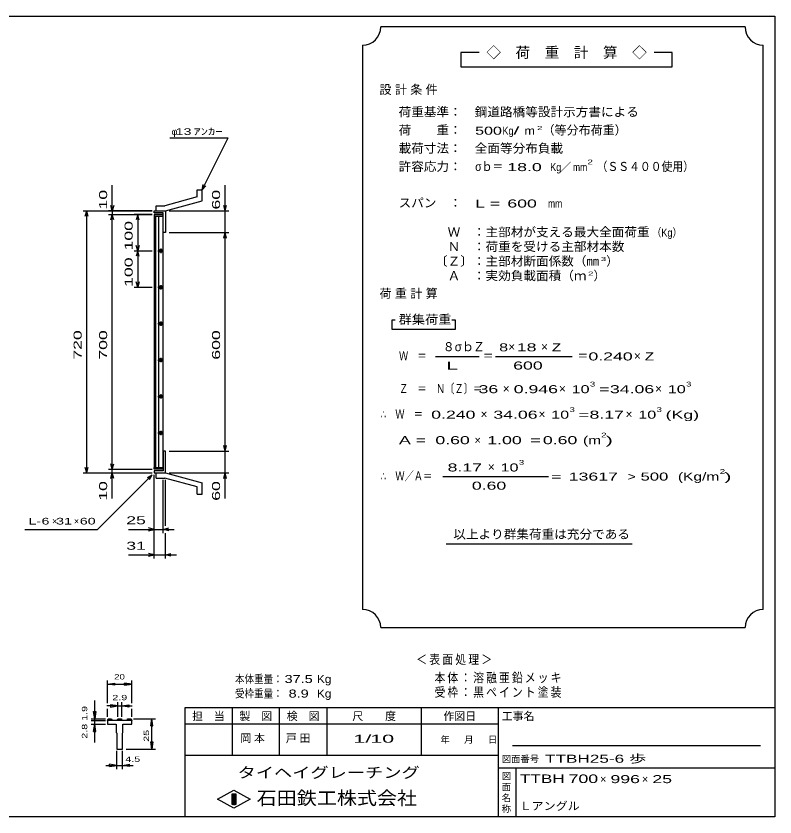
# Model space of a CAD drawing. Units: millimetres, scale not verified. Extents: x -1820 to 1731, y -1282 to 1054.
# Drawn here: x -352 to 1731, y -1146 to 1054 of the extents above; entities that cross this region are included whole.
import ezdxf
from ezdxf.enums import TextEntityAlignment as Align

# ---------------------------------------------------------------- set-up
doc = ezdxf.new("R2010")
doc.units = ezdxf.units.MM
doc.header["$LTSCALE"] = 10
for name, color, linetype, lineweight in [('0_2', 150, 'Continuous', 25), ('16', 3, 'Continuous', 25), ('19', 6, 'Continuous', 25), ('22', 2, 'Continuous', 25), ('32', 4, 'Continuous', 25)]:
    doc.layers.add(name, color=color, linetype=linetype, lineweight=lineweight)
doc.styles.add('ベクトル', font='')
doc.styles.get('ベクトル').set_extended_font_data('ベクトル')

msp = doc.modelspace()

# ---------------------------------------------------------------- linework, layer by layer
at = {"layer": '0_2'}
for p, q in [((-1729, 1053.5), (1731, 1053.5)), ((1731, 1053.5), (1731, -1146.5)), ((1731, -846.5), (111, -846.5)), ((111, -846.5), (111, -1146.5)), ((241, -846.5), (241, -976.5)), ((371, -976.5), (371, -846.5)), ((501, -846.5), (501, -976.5)), ((761, -976.5), (761, -846.5)), ((971, -846.5), (971, -1146.5)), ((971, -891.5), (111, -891.5)), ((1691, -951.5), (1011, -951.5)), ((111, -976.5), (971, -976.5)), ((971, -1011.5), (1731, -1011.5)), ((1021, -1146.5), (1021, -1011.5)), ((201, -1097.5), (246, -1072.5)), ((246, -1072.5), (291, -1097.5)), ((246, -1122.5), (201, -1097.5)), ((241, -1082.5), (251, -1082.5)), ((241, -1112.5), (241, -1082.5)), ((241, -1082.5), (243, -1082.5)), ((243, -1082.5), (243, -1112.5)), ((245, -1112.5), (245, -1082.5)), ((245, -1082.5), (247, -1082.5)), ((291, -1097.5), (246, -1122.5)), ((247, -1082.5), (247, -1112.5)), ((249, -1112.5), (249, -1082.5)), ((249, -1082.5), (251, -1082.5)), ((251, -1082.5), (251, -1112.5)), ((251, -1082.5), (251, -1112.5)), ((251, -1112.5), (241, -1112.5)), ((243, -1112.5), (245, -1112.5)), ((247, -1112.5), (249, -1112.5)), ((1731, -1146.5), (-1729, -1146.5))]:
    msp.add_line(p, q, dxfattribs=at)
at = {"layer": '16'}
for p, q in [((52, 508.5), (27, 508.5)), ((27, 508.5), (27, 504)), ((52, 504), (52, 508.5)), ((27, 504), (52, 504)), ((27, 504), (27, -187)), ((52, 504), (27, 504)), ((28.5, 504), (28.5, -187)), ((31.5, -187), (31.5, 504)), ((39, 504), (39, -187)), ((52, -187), (52, 504)), ((37, 408.5), (53, 408.5)), ((47, 411.5), (43, 411.5)), ((43, 405.5), (47, 405.5)), ((45, 414.5), (45, 402.5)), ((37, 308.5), (53, 308.5)), ((47, 311.5), (43, 311.5)), ((45, 314.5), (45, 302.5)), ((43, 305.5), (47, 305.5)), ((37, 208.5), (53, 208.5)), ((47, 211.5), (43, 211.5)), ((43, 205.5), (47, 205.5)), ((45, 214.5), (45, 202.5)), ((47, 111.5), (43, 111.5)), ((45, 114.5), (45, 102.5)), ((37, 108.5), (53, 108.5)), ((43, 105.5), (47, 105.5)), ((37, 8.5), (53, 8.5)), ((47, 11.5), (43, 11.5)), ((43, 5.5), (47, 5.5)), ((45, 14.5), (45, 2.5)), ((45, -85.5), (45, -97.5)), ((37, -91.5), (53, -91.5)), ((47, -88.5), (43, -88.5)), ((43, -94.5), (47, -94.5)), ((27, -187), (52, -187)), ((27, -191.5), (27, -187)), ((27, -187), (52, -187)), ((52, -191.5), (27, -191.5)), ((52, -187), (52, -191.5))]:
    msp.add_line(p, q, dxfattribs=at)
for centre, radius, start, end in [((43, 408.5), 3, 90, 270), ((45, 408.5), 4, 46.6, 133.4), ((45, 408.5), 4, 226.6, 313.4), ((47, 408.5), 3, 270, 90), ((43, 308.5), 3, 90, 270), ((45, 308.5), 4, 46.6, 133.4), ((47, 308.5), 3, 270, 90), ((45, 308.5), 4, 226.6, 313.4), ((43, 208.5), 3, 90, 270), ((45, 208.5), 4, 46.6, 133.4), ((45, 208.5), 4, 226.6, 313.4), ((47, 208.5), 3, 270, 90), ((43, 108.5), 3, 90, 270), ((45, 108.5), 4, 46.6, 133.4), ((47, 108.5), 3, 270, 90), ((45, 108.5), 4, 226.6, 313.4), ((43, 8.5), 3, 90, 270), ((45, 8.5), 4, 46.6, 133.4), ((45, 8.5), 4, 226.6, 313.4), ((47, 8.5), 3, 270, 90), ((45, -91.5), 4, 46.6, 133.4), ((43, -91.5), 3, 90, 270), ((45, -91.5), 4, 226.6, 313.4), ((47, -91.5), 3, 270, 90)]:
    msp.add_arc(centre, radius, start, end, dxfattribs=at)
at = {"layer": '19'}
for p, q in [((145, 576.5), (159, 576.5)), ((145, 556.5), (145, 576.5)), ((159, 545.5), (159, 576.5)), ((145, 556.5), (56, 532.5)), ((33, 532.5), (56, 532.5)), ((33, 518.5), (33, 532.5)), ((58, 518.5), (159, 545.5)), ((27, 512.5), (27, 518.5)), ((27, 518.5), (57, 518.5)), ((52, 512.5), (27, 512.5)), ((33, 518.5), (58, 518.5)), ((52, 458.5), (52, 512.5)), ((57, 518.5), (58, 517.5)), ((58, 517.5), (58, 458.5)), ((58, 458.5), (52, 458.5)), ((58, -141.5), (52, -141.5)), ((52, -141.5), (52, -195.5)), ((58, -200.5), (58, -141.5)), ((27, -195.5), (27, -201.5)), ((52, -195.5), (27, -195.5)), ((27, -201.5), (57, -201.5)), ((33, -201.5), (58, -201.5)), ((33, -215.5), (33, -201.5)), ((33, -215.5), (56, -215.5)), ((145, -239.5), (56, -215.5)), ((57, -201.5), (58, -200.5)), ((58, -201.5), (159, -228.5)), ((145, -259.5), (145, -239.5)), ((159, -259.5), (159, -228.5)), ((145, -259.5), (159, -259.5))]:
    msp.add_line(p, q, dxfattribs=at)
at = {"layer": '22', "color": 4}
for p, q in [((1649, 1023.5), (649, 1023.5)), ((599, 973.5), (599, -576.5)), ((1699, -576.5), (1699, 973.5)), ((919, 953.5), (869, 953.5)), ((869, 953.5), (869, 913.5)), ((1449, 953.5), (1399, 953.5)), ((1449, 913.5), (1449, 953.5)), ((869, 913.5), (1449, 913.5)), ((70, 718.5), (230, 718.5)), ((159, 576.5), (230, 718.5)), ((-88, 518.5), (-88, 588.5)), ((159, 576.5), (162, 591.1)), ((159, 576.5), (169, 587.5)), ((222, 518.5), (222, 588.5)), ((-88, 518.5), (-92, 533.5)), ((-84, 533.5), (-88, 518.5)), ((222, 518.5), (218, 533.5)), ((222, 518.5), (226, 533.5)), ((-168, 518.5), (22, 518.5)), ((-162, 503.5), (-158, 518.5)), ((-154, 503.5), (-158, 518.5)), ((-158, -201.5), (-158, 518.5)), ((22, 518.5), (-98, 518.5)), ((-98, 508.5), (22, 508.5)), ((-92, 493.5), (-88, 508.5)), ((-88, 518.5), (-88, 508.5)), ((-84, 493.5), (-88, 508.5)), ((-88, -191.5), (-88, 508.5)), ((22, 508.5), (-28, 508.5)), ((-18, 508.5), (-22, 493.5)), ((-14, 493.5), (-18, 508.5)), ((-18, 508.5), (-18, 408.5)), ((68, 518.5), (232, 518.5)), ((222, 458.5), (222, 518.5)), ((68, 458.5), (232, 458.5)), ((218, 443.5), (222, 458.5)), ((226, 443.5), (222, 458.5)), ((222, -141.5), (222, 458.5)), ((-18, 408.5), (-22, 423.5)), ((-14, 423.5), (-18, 408.5)), ((-28, 408.5), (22, 408.5)), ((-18, 408.5), (-22, 393.5)), ((-14, 393.5), (-18, 408.5)), ((-18, 408.5), (-18, 308.5)), ((-28, 308.5), (22, 308.5)), ((-18, 308.5), (-22, 323.5)), ((-14, 323.5), (-18, 308.5)), ((689, 218.5), (679, 218.5)), ((679, 218.5), (679, 193.5)), ((854, 218.5), (844, 218.5)), ((854, 193.5), (854, 218.5)), ((679, 193.5), (854, 193.5)), ((799, 118.5), (919, 118.5)), ((964, 118.5), (1174, 118.5)), ((222, -141.5), (218, -126.5)), ((222, -141.5), (226, -126.5)), ((68, -141.5), (232, -141.5)), ((222, -201.5), (222, -141.5)), ((-158, -201.5), (-162, -186.5)), ((-158, -201.5), (-154, -186.5)), ((-98, -191.5), (22, -191.5)), ((-88, -191.5), (-92, -176.5)), ((-88, -191.5), (-84, -176.5)), ((-88, -201.5), (-88, -191.5)), ((-168, -201.5), (22, -201.5)), ((-128, -356.5), (22, -206.5)), ((-98, -201.5), (22, -201.5)), ((-92, -216.5), (-88, -201.5)), ((-84, -216.5), (-88, -201.5)), ((-88, -271.5), (-88, -201.5)), ((9, -214.5), (22, -206.5)), ((14, -219.5), (22, -206.5)), ((27, -366.5), (27, -206.5)), ((27, -436.5), (27, -206.5)), ((68, -201.5), (232, -201.5)), ((218, -216.5), (222, -201.5)), ((226, -216.5), (222, -201.5)), ((222, -271.5), (222, -201.5)), ((819, -211.5), (1109, -211.5)), ((52, -366.5), (52, -220.5)), ((58, -346.5), (58, -220.5)), ((-328, -356.5), (-128, -356.5)), ((-43, -356.5), (27, -356.5)), ((27, -356.5), (12, -352.5)), ((12, -360.5), (27, -356.5)), ((27, -356.5), (52, -356.5)), ((52, -356.5), (67, -352.5)), ((67, -360.5), (52, -356.5)), ((52, -356.5), (82, -356.5)), ((58, -436.5), (58, -366.5)), ((829, -396.5), (1339, -396.5)), ((-43, -426.5), (27, -426.5)), ((27, -426.5), (12, -422.5)), ((12, -430.5), (27, -426.5)), ((27, -426.5), (58, -426.5)), ((58, -426.5), (73, -422.5)), ((73, -430.5), (58, -426.5)), ((58, -426.5), (88, -426.5)), ((649, -626.5), (1649, -626.5))]:
    msp.add_line(p, q, dxfattribs=at)
for centre, start, end in [((599, 1023.5), 270, 0), ((1699, 1023.5), 180, 270), ((599, -626.5), 0, 90), ((1699, -626.5), 90, 180)]:
    msp.add_arc(centre, 50, start, end, dxfattribs=at)
at = {"layer": '32'}
for p, q in [((-101, -833.5), (-101, -771.5)), ((-101, -781.5), (-81, -778.5)), ((-81, -784.5), (-101, -781.5)), ((-101, -781.5), (-34.33, -781.5)), ((-81, -784.5), (-81, -778.5)), ((-34.33, -781.5), (-54.33, -778.5)), ((-54.33, -784.5), (-54.33, -778.5)), ((-54.33, -784.5), (-34.33, -781.5)), ((-34.33, -833.5), (-34.33, -771.5)), ((-136, -876.5), (-136, -826.5)), ((-72.5, -871.5), (-72.5, -831.5)), ((-62.83, -831.5), (-62.83, -871.5)), ((-136, -876.5), (-139, -856.5)), ((-139, -856.5), (-133, -856.5)), ((-133, -856.5), (-136, -876.5)), ((-72.5, -841.5), (-102.5, -841.5)), ((-101, -871.5), (-101, -849.5)), ((-72.5, -841.5), (-92.5, -838.5)), ((-92.5, -838.5), (-92.5, -844.5)), ((-92.5, -844.5), (-72.5, -841.5)), ((-72.5, -841.5), (-62.83, -841.5)), ((-62.83, -841.5), (-42.83, -838.5)), ((-42.83, -844.5), (-62.83, -841.5)), ((-62.83, -841.5), (-32.83, -841.5)), ((-42.83, -838.5), (-42.83, -844.5)), ((-34.33, -871.5), (-34.33, -849.5)), ((-146, -876.5), (-106, -876.5)), ((-136, -891.5), (-136, -876.5)), ((-101, -881.5), (-99.33, -876.5)), ((-99.33, -876.5), (-89.67, -876.5)), ((-89.67, -876.5), (-88, -881.5)), ((-74.17, -881.5), (-72.5, -876.5)), ((-72.5, -876.5), (-62.83, -876.5)), ((-62.83, -876.5), (-61.17, -881.5)), ((-47.33, -881.5), (-45.67, -876.5)), ((-45.67, -876.5), (-36, -876.5)), ((-36, -876.5), (-34.33, -881.5)), ((-29.33, -876.5), (30.67, -876.5)), ((17.67, -896.5), (20.67, -876.5)), ((23.67, -896.5), (20.67, -876.5)), ((20.67, -959.83), (20.67, -876.5)), ((-146, -881.5), (-106, -881.5)), ((-146, -891.5), (-106, -891.5)), ((-139, -911.5), (-136, -891.5)), ((-133, -911.5), (-136, -891.5)), ((-136, -941.5), (-136, -891.5)), ((-101, -881.5), (-101, -891.5)), ((-34.33, -881.5), (-101, -881.5)), ((-101, -891.5), (-76.83, -891.5)), ((-76.83, -891.5), (-76.83, -914.83)), ((-58.5, -914.83), (-58.5, -891.5)), ((-58.5, -891.5), (-34.33, -891.5)), ((-34.33, -891.5), (-34.33, -881.5)), ((17.67, -896.5), (23.67, -896.5)), ((-139, -911.5), (-133, -911.5)), ((-76.83, -914.83), (-75.17, -916.5)), ((-75.17, -916.5), (-75.17, -959.83)), ((-60.17, -916.5), (-58.5, -914.83)), ((-60.17, -959.83), (-60.17, -916.5)), ((20.67, -959.83), (17.67, -939.83)), ((17.67, -939.83), (23.67, -939.83)), ((23.67, -939.83), (20.67, -959.83)), ((-75.17, -959.83), (-60.17, -959.83)), ((-75.17, -1014.83), (-75.17, -964.83)), ((-60.17, -1014.83), (-60.17, -964.83)), ((-49.33, -959.83), (30.67, -959.83)), ((-105.17, -1004.83), (-75.17, -1004.83)), ((-75.17, -1004.83), (-95.17, -1001.83)), ((-95.17, -1007.83), (-95.17, -1001.83)), ((-95.17, -1007.83), (-75.17, -1004.83)), ((-75.17, -1004.83), (-60.17, -1004.83)), ((-60.17, -1004.83), (-40.17, -1001.83)), ((-40.17, -1007.83), (-60.17, -1004.83)), ((-60.17, -1004.83), (-30.17, -1004.83)), ((-40.17, -1007.83), (-40.17, -1001.83))]:
    msp.add_line(p, q, dxfattribs=at)
msp.add_circle((-136, -881.5), 1, dxfattribs=at)

# ---------------------------------------------------------------- texts
at = {"layer": '0_2', "style": 'ベクトル'}
for s, height, p in [('担\u3000当', 21.99, (131, -869.5)), ('製\u3000図', 21.99, (261, -869.5)), ('検\u3000図', 21.99, (391, -869.5)), ('尺\u3000\u3000度', 21.99, (571, -869.5)), ('作図日', 21.99, (821, -869.5)), ('工事名', 21.99, (981, -869.5)), ('年', 18.33, (813, -934)), ('月', 18.33, (878, -934)), ('日', 18.33, (943, -934)), ('図面番号', 18.33, (981, -987)), ('図', 18.33, (981, -1034)), ('面', 18.33, (981, -1064)), ('名', 18.33, (981, -1094)), ('称', 18.33, (981, -1124))]:
    msp.add_text(s, height=height, dxfattribs=at).set_placement(p, align=Align.MIDDLE_LEFT)
at = {"layer": '0_2', "color": 222, "style": 'ベクトル'}
for s, height, width, p in [('タイヘイグレーチング', 29.33, 1.25, (256, -1024.5)), ('石田鉄工株式会社', 36.66, 1.1, (308.5, -1094.5))]:
    msp.add_text(s, height=height, dxfattribs=dict(at, width=width)).set_placement(p, align=Align.MIDDLE_LEFT)
at = {"layer": '22', "style": 'ベクトル'}
for s, height, p in [('◇\u3000荷\u3000重\u3000計\u3000算\u3000◇', 29.33, (939, 953.5)), ('（等分布荷重）', 24.19, (1093, 740)), ('φ', 18.33, (75, 736)), ('／', 21.99, (1141.5, 638.5)), ('）', 24.19, (1268, 380)), ('）', 24.19, (1233, 340)), ('８', 24.19, (819, 145)), ('σｂ', 24.19, (852, 145)), ('Ｚ', 24.19, (902, 145)), ('×', 24.19, (999, 145)), ('×', 24.19, (1089, 145)), ('×', 24.19, (1344, 120)), ('×', 24.19, (984, 30)), ('×', 24.19, (1138, 30)), ('×', 24.19, (1402, 30)), ('×', 24.19, (923, -40)), ('×', 24.19, (1082, -40)), ('×', 24.19, (1321, -40)), ('×', 21.99, (906.5, -111.5)), ('×', 24.19, (943, -185)), ('×', 18.33, (-253, -334)), ('×', 18.33, (-193, -334)), ('×', 21.99, (1251, -1042.5)), ('×', 21.99, (1366, -1042.5))]:
    msp.add_text(s, height=height, dxfattribs=at).set_placement(p, align=Align.MIDDLE_LEFT)
for s, height, width, p in [('荷重基準：\u3000', 24.19, 1.05, (698, 790)), ('鋼道路橋等設計示方書による', 24.19, 1.05, (907, 790)), ('荷\u3000\u3000重：\u3000', 24.19, 1.05, (698, 740)), ('500', 21.99, 1.5, (908, 738.5)), ('Kg', 21.99, 0.85, (983, 738.5)), ('/', 21.99, 2, (1013, 738.5)), ('2', 11, 1.8, (1078, 746)), (' 13 ', 18.33, 1.6, (75, 736)), ('ｱﾝｶｰ', 18.33, 1.6, (135, 736)), ('m', 21.99, 1.2, (1043, 738.5)), ('載荷寸法：\u3000', 24.19, 1.05, (698, 690)), ('全面等分布負載', 24.19, 1.05, (907, 690)), ('許容応力：\u3000', 24.19, 1.05, (698, 640)), ('σｂ＝', 24.19, 0.9, (908, 640)), (' 18.0', 21.99, 1.65, (983, 638.5)), ('Kg', 21.99, 0.85, (1114, 638.5)), ('mm', 21.99, 0.8, (1176.5, 638.5)), ('2', 13.2, 1.5, (1216.5, 652.5)), ('（ＳＳ４００使用）', 24.19, 0.9, (1241.5, 640)), ('スパン\u3000：\u3000', 24.19, 1.05, (698, 540)), ('L =', 21.99, 1.65, (908, 538.5)), (' 600 ', 21.99, 1.65, (983, 538.5)), ('mm', 21.99, 0.8, (1108, 538.5)), ('\u3000Ｗ\u3000：主部材が支える最大全面荷重', 24.19, 1.05, (798, 460)), ('（Kg）', 21.99, 0.85, (1393, 458.5)), ('\u3000Ｎ\u3000：荷重を受ける主部材本数', 24.19, 1.05, (798, 420)), ('〔Ｚ〕：主部材断面係数（㎜', 24.19, 1.05, (798, 380)), ('3', 11, 1.8, (1253, 386)), ('\u3000Ａ\u3000：実効負載面積（ｍ', 24.19, 1.05, (798, 340)), ('2', 11, 1.8, (1218, 346)), ('群集荷重', 24.19, 1.1, (698, 220)), ('8', 21.99, 1.5, (974, 143.5)), (' 18 ', 21.99, 1.65, (1009, 143.5)), ('Z', 21.99, 1.4, (1119, 143.5)), ('Ｗ\u3000＝', 24.19, 0.75, (699, 120)), ('＝', 24.19, 0.9, (929, 120)), ('＝', 24.19, 0.9, (1189, 120)), ('0.240', 21.99, 1.65, (1219, 118.5)), ('Z', 21.99, 1.4, (1374, 118.5)), (' 600 ', 21.99, 1.65, (999, 93.5)), ('Ｚ\u3000＝\u3000Ｎ〔Ｚ〕＝', 24.19, 0.75, (699, 30)), ('3', 13.2, 1.5, (1223, 42.5)), ('3', 13.2, 1.5, (1487, 42.5)), (' 36 ', 21.99, 1.65, (904, 28.5)), ('0.946', 21.99, 1.65, (1014, 28.5)), ('10', 21.99, 1.5, (1173, 28.5)), ('=', 21.99, 1.7, (1248, 28.5)), ('34.06', 21.99, 1.65, (1278, 28.5)), ('10', 21.99, 1.5, (1437, 28.5)), ('3', 13.2, 1.5, (1167, -27.5)), ('3', 13.2, 1.5, (1406, -27.5)), ('∴\u3000Ｗ\u3000＝', 24.19, 0.75, (649, -40)), (' 0.240', 21.99, 1.65, (774, -41.5)), ('34.06', 21.99, 1.65, (958, -41.5)), ('10', 21.99, 1.5, (1117, -41.5)), ('=', 21.99, 1.7, (1192, -41.5)), ('8.17', 21.99, 1.65, (1222, -41.5)), ('10', 21.99, 1.5, (1356, -41.5)), ('(Kg)', 21.99, 1.65, (1431, -41.5)), ('A = ', 21.99, 1.65, (699, -111.5)), ('0.60', 21.99, 1.65, (799, -111.5)), ('1.00', 21.99, 1.65, (941.5, -111.5)), ('=', 21.99, 1.7, (1059, -111.5)), ('0.60', 21.99, 1.65, (1094, -111.5)), ('(m', 21.99, 1.45, (1204, -111.5)), ('2', 13.2, 1.5, (1254, -97.5)), (')', 21.99, 2, (1266.5, -111.5)), (' 8.17', 21.99, 1.65, (819, -186.5)), ('10', 21.99, 1.5, (978, -186.5)), ('3', 13.2, 1.5, (1028, -172.5)), ('∴\u3000Ｗ／Ａ＝', 24.19, 0.75, (649, -210)), ('2', 13.2, 1.5, (1579.5, -197.5)), ('=', 21.99, 1.7, (1116.5, -211.5)), (' 13617 ', 21.99, 1.65, (1151.5, -211.5)), ('>', 21.99, 1.3, (1326.5, -211.5)), (' 500 ', 21.99, 1.55, (1349.5, -211.5)), ('(Kg/m', 21.99, 1.45, (1464.5, -211.5)), (')', 21.99, 2, (1592, -211.5)), ('0.60', 21.99, 1.65, (899, -236.5)), ('L-', 18.33, 1.6, (-318, -334)), (' 6 ', 18.33, 1.6, (-293, -334)), (' 31 ', 18.33, 1.6, (-253, -334)), (' 60 ', 18.33, 1.6, (-188, -334)), (' 25 ', 21.99, 1.65, (-63, -331.5)), ('以上より群集荷重は充分である', 24.19, 1.05, (848, -370)), (' 31 ', 21.99, 1.65, (-63, -401.5)), ('本体重量：', 21.99, 0.85, (249, -767.5)), (' 37.5', 21.99, 1.35, (374, -767.5)), ('Kg', 21.99, 1.1, (474, -767.5)), ('受枠重量：', 21.99, 0.85, (249, -807.5)), ('  8.9', 21.99, 1.35, (374, -807.5)), ('Kg', 21.99, 1.1, (474, -807.5)), ('1/', 21.99, 2, (574, -931.5)), (' 10 ', 21.99, 2, (604, -931.5)), ('TTBH25-6 歩         ', 21.99, 1.6, (1100, -986.5)), ('TTBH', 23.46, 1.5, (1031, -1041.5)), (' 700 ', 23.46, 1.55, (1151, -1041.5)), (' 996 ', 21.99, 1.65, (1266, -1042.5)), (' 25 ', 21.99, 1.65, (1381, -1042.5)), ('Ｌアングル', 21.99, 1.1, (1030, -1116.5))]:
    msp.add_text(s, height=height, dxfattribs=dict(at, width=width)).set_placement(p, align=Align.MIDDLE_LEFT)
at = {"layer": '22', "style": 'ベクトル', "width": 1.65}
for s, p in [(' 10 ', (-113, 508.5)), (' 60 ', (197, 508.5)), (' 100 ', (-43, 396)), (' 100 ', (-43, 296)), (' 720 ', (-183, 96)), (' 700 ', (-113, 96)), (' 600 ', (197, 96)), (' 10 ', (-113, -291.5)), (' 60 ', (197, -291.5))]:
    msp.add_text(s, height=21.99, rotation=90, dxfattribs=at).set_placement(p, align=Align.MIDDLE_LEFT)
at = {"layer": '22', "attachment_point": 4, "style": 'ベクトル'}
for s, insert, char_height in [('\\T1.28;設計条件', (645.5, 850), 24.19), ('\\T1.28;荷重計算', (645.5, 290), 24.19), ('\\T1.5;\\W2;\\~L\\~', (804, 93.5), 21.99), ('\\T1.2;\\W0.85;＜表面処理＞', (746.5, -715), 25.66), ('\\T1.19;\\W0.85;本体：溶融亜鉛メッキ', (796.5, -765), 25.66), ('\\T1.19;\\W0.85;受枠：黒ペイント塗装', (796.5, -805), 25.66), ('\\T1.25;岡本\u3000', (263.5, -931.5), 21.99), ('\\T1.25;戸田\u3000', (388.5, -931.5), 21.99)]:
    msp.add_mtext(s, dxfattribs=dict(at, insert=insert, char_height=char_height))
at = {"layer": '32', "color": 2, "style": 'ベクトル'}
for s, width, p in [('20', 1.35, (-82.67, -761.5)), ('2.9', 1.5, (-87.67, -818.5)), (' 4.5 ', 1.5, (-60.17, -987.83))]:
    msp.add_text(s, height=14.66, dxfattribs=dict(at, width=width)).set_placement(p, align=Align.MIDDLE_LEFT)
at = {"layer": '32', "color": 2, "style": 'ベクトル', "width": 1.5}
for s, p in [('2.8 1.9', (-164, -931.5)), (' 25 ', (5.67, -948.17))]:
    msp.add_text(s, height=14.66, rotation=90, dxfattribs=at).set_placement(p, align=Align.MIDDLE_LEFT)

doc.saveas('drawing.dxf')
